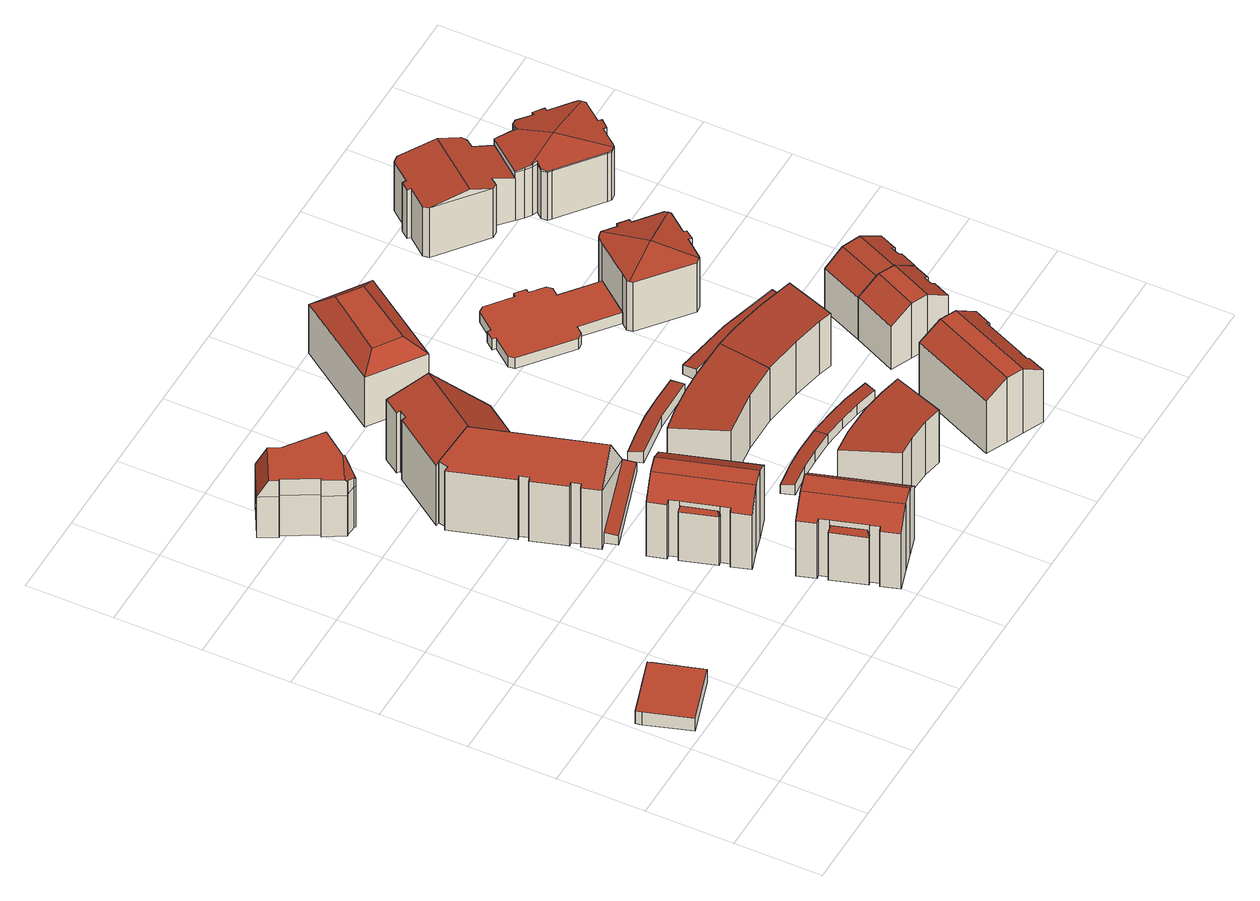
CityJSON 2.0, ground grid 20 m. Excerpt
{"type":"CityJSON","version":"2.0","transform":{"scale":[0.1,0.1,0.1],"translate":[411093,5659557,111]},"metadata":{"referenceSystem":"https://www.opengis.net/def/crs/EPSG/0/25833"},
"CityObjects":{
"building1":{"type":"Building","attributes":{"Dachtyp_tdc":"tdcPolyFlatRoof","Gemeindeschluessel":14612000,"Dachneigung":0,"QualitaetDacherkennung":76,"Geometrietyp2DReferenz":"3000","measuredHeight":3.66,"function":"31001_2000","roofType":"1000"},"geometry":[{"type":"Solid","lod":"2","boundaries":[[[[0,1,2,3]],[[1,4,5,2]],[[4,6,7,5]],[[6,8,9,7]],[[8,10,11,9]],[[10,0,3,11]],[[10,8,6,4,1,0]],[[3,2,5,7,9,11]]]],"semantics":{"surfaces":[{"type":"WallSurface"},{"type":"RoofSurface"},{"type":"GroundSurface"}],"values":[[0,0,0,0,0,0,1,2]]}}]},
"building2":{"type":"Building","attributes":{"Dachtyp_tdc":"tdcFreeFormRoof","Gemeindeschluessel":14612000,"Dachneigung":0.313,"QualitaetDacherkennung":39,"Geometrietyp2DReferenz":"3000","measuredHeight":15.9,"function":"31001_9998","roofType":"5000"},"geometry":[{"type":"Solid","lod":"2","boundaries":[[[[12,13,14,15]],[[13,16,17,14]],[[16,18,19,17]],[[18,20,21,19]],[[20,22,23,21]],[[22,24,25,23]],[[24,26,27,25]],[[26,28,29,27]],[[28,30,31,29]],[[30,32,33,31]],[[32,34,35,33]],[[34,36,37,35]],[[36,38,39,37]],[[38,40,41,39]],[[40,12,15,41]],[[42,13,12,40,43]],[[44,45,46,47,48,49,50]],[[51,46,45,52,53,54,42,43,55,56,57]],[[32,51,57,34]],[[34,57,56,36]],[[36,56,55,38]],[[38,55,43,40]],[[13,42,54,16]],[[16,54,53,18]],[[18,53,52,20]],[[20,52,45,44,22]],[[30,47,46,51,32]],[[22,44,50,24]],[[24,50,49,26]],[[26,49,48,28]],[[28,48,47,30]],[[15,14,17,19,21,23,25,27,29,31,33,35,37,39,41]]]],"semantics":{"surfaces":[{"type":"WallSurface"},{"type":"RoofSurface"},{"type":"GroundSurface"}],"values":[[0,0,0,0,0,0,0,0,0,0,0,0,0,0,0,1,1,1,0,0,0,0,0,0,0,0,0,0,0,0,0,2]]}}]},
"building3":{"type":"Building","attributes":{"Gemeindeschluessel":14612000,"Geometrietyp2DReferenz":"3000","function":"31001_9998","roofType":"9999"},"children":["building3-1","building3-2"]},
"building3-1":{"type":"BuildingPart","attributes":{"Dachtyp_tdc":"tdcCutGableRoof","Dachneigung":33.96,"QualitaetDacherkennung":55,"Geometrietyp2DReferenz":"3000","measuredHeight":18.85,"roofType":"9999"},"parents":["building3"],"geometry":[{"type":"MultiSurface","lod":"2","boundaries":[[[58,59,60,61]],[[59,62,63,60]],[[62,64,65,63]],[[64,66,67,65]],[[66,68,69,67]],[[68,70,71,69]],[[70,72,73,71]],[[72,74,73]],[[75,76,77]],[[75,78,79,76]],[[78,80,81,79]],[[80,82,83,81]],[[82,84,85,83]],[[84,86,87,85]],[[86,58,61,87]],[[62,59,58,86]],[[84,82,80,78,75,72,70,68,66,64]],[[86,84,64,62]],[[61,60,63,65,67,69,71,73,76,79,81,83,85,87]]],"semantics":{"surfaces":[{"type":"WallSurface"},{"type":"RoofSurface"},{"type":"GroundSurface"}],"values":[0,0,0,0,0,0,0,0,0,0,0,0,0,0,0,1,1,1,2]}}]},
"building3-2":{"type":"BuildingPart","attributes":{"Dachtyp_tdc":"tdcFreeFormRoof","Dachneigung":71.02,"QualitaetDacherkennung":18,"Geometrietyp2DReferenz":"3000","measuredHeight":14.96,"roofType":"5000"},"parents":["building3"],"geometry":[{"type":"MultiSurface","lod":"2","boundaries":[[[88,77,89]],[[90,88,89,91]],[[90,91,74]],[[88,90,74,77]],[[73,92,93,76]],[[74,91,92,73]],[[91,89,93,92]],[[89,77,76,93]]],"semantics":{"surfaces":[{"type":"RoofSurface"},{"type":"GroundSurface"},{"type":"WallSurface"}],"values":[0,0,0,0,1,2,2,2]}}]},
"building4":{"type":"Building","attributes":{"Gemeindeschluessel":14612000,"Geometrietyp2DReferenz":"3000","function":"31001_9998","roofType":"9999"},"children":["building4-1","building4-2"]},
"building4-1":{"type":"BuildingPart","attributes":{"Dachtyp_tdc":"tdcCutGableRoof","Dachneigung":41.14,"QualitaetDacherkennung":54,"Geometrietyp2DReferenz":"3000","measuredHeight":18.92,"roofType":"9999"},"parents":["building4"],"geometry":[{"type":"MultiSurface","lod":"2","boundaries":[[[94,95,96,97]],[[95,98,99,96]],[[98,100,101,99]],[[100,102,103,101]],[[102,104,105,103]],[[104,106,107,105]],[[106,108,109,107]],[[108,110,111,112,109]],[[113,114,115]],[[113,116,117,114]],[[116,118,119,117]],[[118,120,121,119]],[[120,122,123,121]],[[122,124,125,123]],[[124,94,97,125]],[[98,95,94,124]],[[122,120,118,116,113,110,108,106,104,102,100]],[[124,122,100,98]],[[97,96,99,101,103,105,107,109,112,114,117,119,121,123,125]]],"semantics":{"surfaces":[{"type":"WallSurface"},{"type":"RoofSurface"},{"type":"GroundSurface"}],"values":[0,0,0,0,0,0,0,0,0,0,0,0,0,0,0,1,1,1,2]}}]},
"building4-2":{"type":"BuildingPart","attributes":{"Dachtyp_tdc":"tdcFreeFormRoof","Dachneigung":76.41,"QualitaetDacherkennung":26,"Geometrietyp2DReferenz":"3000","measuredHeight":15.08,"roofType":"5000"},"parents":["building4"],"geometry":[{"type":"MultiSurface","lod":"2","boundaries":[[[126,127,128,109]],[[127,129,130,128]],[[129,115,114,130]],[[111,126,109,112]],[[131,115,129]],[[132,131,129,127]],[[132,127,126,111]],[[131,132,111,115]],[[109,128,130,114,112]]],"semantics":{"surfaces":[{"type":"WallSurface"},{"type":"RoofSurface"},{"type":"GroundSurface"}],"values":[0,0,0,0,1,1,1,1,2]}}]},
"building5":{"type":"Building","attributes":{"Dachtyp_tdc":"tdcFreeFormRoof","Gemeindeschluessel":14612000,"Dachneigung":51.85,"QualitaetDacherkennung":28,"Geometrietyp2DReferenz":"3000","measuredHeight":20.08,"function":"31001_9998","roofType":"5000"},"geometry":[{"type":"Solid","lod":"2","boundaries":[[[[133,134,135,136]],[[134,137,138,135]],[[137,139,140,138]],[[141,142,143,144,145,146,147,148,149,150,139,137,134,133]],[[151,152,153,143,142]],[[153,144,143]],[[141,151,142]],[[140,154,155,156,157,158,159,160,161,162,163,164,136,135,138]],[[139,150,154,140]],[[150,149,155,154]],[[149,148,156,155]],[[148,147,157,156]],[[147,146,158,157]],[[146,145,159,158]],[[145,144,160,159]],[[144,153,161,160]],[[153,152,162,161]],[[152,151,163,162]],[[151,141,164,163]],[[141,133,136,164]]]],"semantics":{"surfaces":[{"type":"WallSurface"},{"type":"RoofSurface"},{"type":"GroundSurface"}],"values":[[0,0,0,1,1,0,0,2,0,0,0,0,0,0,0,0,0,0,0,0]]}}]},
"building6":{"type":"Building","attributes":{"Dachtyp_tdc":"tdcPolyFlatRoof","Gemeindeschluessel":14612000,"Dachneigung":7.56,"QualitaetDacherkennung":53,"Geometrietyp2DReferenz":"3000","measuredHeight":2.98,"function":"31001_9998","roofType":"2100"},"geometry":[{"type":"Solid","lod":"2","boundaries":[[[[165,166,167,168]],[[166,169,170,167]],[[169,171,172,170]],[[171,165,168,172]],[[171,169,166,165]],[[168,167,170,172]]]],"semantics":{"surfaces":[{"type":"WallSurface"},{"type":"RoofSurface"},{"type":"GroundSurface"}],"values":[[0,0,0,0,1,2]]}}]},
"building7":{"type":"Building","attributes":{"Dachtyp_tdc":"tdcFreeFormRoof","Gemeindeschluessel":14612000,"Dachneigung":48.55,"QualitaetDacherkennung":26,"Geometrietyp2DReferenz":"3000","measuredHeight":19.91,"function":"31001_9998","roofType":"5000"},"geometry":[{"type":"Solid","lod":"2","boundaries":[[[[173,174,175,176]],[[174,177,178,175]],[[177,179,180,178]],[[179,181,182,180]],[[181,183,184,182]],[[183,185,186,184]],[[185,187,188,186]],[[187,189,161,188]],[[189,190,160,161]],[[190,173,176,160]],[[189,187,185,191,192]],[[183,181,179,177,174,173,190,192,191]],[[190,189,192]],[[185,183,191]],[[176,175,178,180,182,184,186,188,161,160]]]],"semantics":{"surfaces":[{"type":"WallSurface"},{"type":"RoofSurface"},{"type":"GroundSurface"}],"values":[[0,0,0,0,0,0,0,0,0,0,1,1,0,0,2]]}}]},
"building8":{"type":"Building","attributes":{"Dachtyp_tdc":"tdcPolyFlatRoof","Gemeindeschluessel":14612000,"Dachneigung":9.26,"QualitaetDacherkennung":60,"Geometrietyp2DReferenz":"3000","measuredHeight":2.73,"function":"31001_9998","roofType":"2100"},"geometry":[{"type":"Solid","lod":"2","boundaries":[[[[193,194,195,196]],[[194,197,198,195]],[[197,199,200,198]],[[199,193,196,200]],[[199,197,194,193]],[[196,195,198,200]]]],"semantics":{"surfaces":[{"type":"WallSurface"},{"type":"RoofSurface"},{"type":"GroundSurface"}],"values":[[0,0,0,0,1,2]]}}]},
"building9":{"type":"Building","attributes":{"Dachtyp_tdc":"tdcPolyFlatRoof","Gemeindeschluessel":14612000,"Dachneigung":6.47,"QualitaetDacherkennung":47,"Geometrietyp2DReferenz":"3000","measuredHeight":14.84,"function":"31001_9998","roofType":"2100"},"geometry":[{"type":"Solid","lod":"2","boundaries":[[[[201,202,203,204]],[[202,205,206,203]],[[205,207,208,206]],[[207,209,210,208]],[[209,211,212,210]],[[211,213,214,212]],[[213,215,216,214]],[[215,217,218,216]],[[217,201,204,218]],[[217,215,213,211,209,207,205,202,201]],[[204,203,206,208,210,212,214,216,218]]]],"semantics":{"surfaces":[{"type":"WallSurface"},{"type":"RoofSurface"},{"type":"GroundSurface"}],"values":[[0,0,0,0,0,0,0,0,0,1,2]]}}]},
"building10":{"type":"Building","attributes":{"Dachtyp_tdc":"tdcPolyFlatRoof","Gemeindeschluessel":14612000,"Dachneigung":9.65,"QualitaetDacherkennung":75,"Geometrietyp2DReferenz":"3000","measuredHeight":3.02,"function":"31001_9998","roofType":"2100"},"geometry":[{"type":"Solid","lod":"2","boundaries":[[[[219,220,221,222]],[[220,223,224,221]],[[223,225,226,224]],[[225,227,228,226]],[[227,229,230,228]],[[229,231,232,230]],[[231,233,234,232]],[[233,219,222,234]],[[233,231,229,227,225,223,220,219]],[[222,221,224,226,228,230,232,234]]]],"semantics":{"surfaces":[{"type":"WallSurface"},{"type":"RoofSurface"},{"type":"GroundSurface"}],"values":[[0,0,0,0,0,0,0,0,1,2]]}}]},
"building11":{"type":"Building","attributes":{"Gemeindeschluessel":14612000,"Geometrietyp2DReferenz":"3000","function":"31001_9998","roofType":"9999"},"children":["building11-1","building11-2"]},
"building11-1":{"type":"BuildingPart","attributes":{"Dachtyp_tdc":"tdcPolyFlatRoof","Dachneigung":9.21,"QualitaetDacherkennung":72,"Geometrietyp2DReferenz":"3000","measuredHeight":2.89,"roofType":"2100"},"parents":["building11"],"geometry":[{"type":"MultiSurface","lod":"2","boundaries":[[[235,236,237,238]],[[236,239,240,237]],[[239,241,242,240]],[[243,244,245,246]],[[243,247,248,244]],[[247,249,250,248]],[[249,235,238,250]],[[249,247,243,246,241,239,236,235]],[[238,237,240,242,245,244,248,250]]],"semantics":{"surfaces":[{"type":"WallSurface"},{"type":"RoofSurface"},{"type":"GroundSurface"}],"values":[0,0,0,0,0,0,0,1,2]}}]},
"building11-2":{"type":"BuildingPart","attributes":{"Dachtyp_tdc":"tdcPolyFlatRoof","Dachneigung":9.2,"QualitaetDacherkennung":73,"Geometrietyp2DReferenz":"3000","measuredHeight":2.88,"roofType":"2100"},"parents":["building11"],"geometry":[{"type":"MultiSurface","lod":"2","boundaries":[[[241,251,252,242]],[[251,253,254,252]],[[253,255,256,254]],[[255,257,258,256]],[[257,259,260,258]],[[259,261,262,260]],[[261,246,245,262]],[[246,261,259,257,255,253,251,241]],[[242,252,254,256,258,260,262,245]]],"semantics":{"surfaces":[{"type":"WallSurface"},{"type":"RoofSurface"},{"type":"GroundSurface"}],"values":[0,0,0,0,0,0,0,1,2]}}]},
"building12":{"type":"Building","attributes":{"Dachtyp_tdc":"tdcCutTentRoof","Gemeindeschluessel":14612000,"Dachneigung":0.063,"QualitaetDacherkennung":62,"Geometrietyp2DReferenz":"3000","measuredHeight":17.09,"function":"31001_9998","roofType":"9999"},"geometry":[{"type":"Solid","lod":"2","boundaries":[[[[263,264,265,266]],[[264,267,268,265]],[[267,269,270,268]],[[269,263,266,270]],[[264,263,271,272]],[[267,264,272,273]],[[269,267,273,274]],[[263,269,274,271]],[[274,273,272,271]],[[266,265,268,270]]]],"semantics":{"surfaces":[{"type":"WallSurface"},{"type":"RoofSurface"},{"type":"GroundSurface"}],"values":[[0,0,0,0,1,1,1,1,1,2]]}}]},
"building13":{"type":"Building","attributes":{"Gemeindeschluessel":14612000,"Geometrietyp2DReferenz":"3000","function":"31001_9998","roofType":"9999"},"children":["building13-1","building13-2"]},
"building13-1":{"type":"BuildingPart","attributes":{"Dachtyp_tdc":"tdcPolyFlatRoof","Dachneigung":6.84,"QualitaetDacherkennung":54,"Geometrietyp2DReferenz":"3000","measuredHeight":14.82,"roofType":"2100"},"parents":["building13"],"geometry":[{"type":"MultiSurface","lod":"2","boundaries":[[[275,276,277,278]],[[276,279,280,277]],[[279,281,282,280]],[[281,283,284,282]],[[285,286,287,288]],[[286,289,290,287]],[[289,275,278,290]],[[289,286,285,291,283,281,279,276,275]],[[278,277,280,282,284,288,287,290]]],"semantics":{"surfaces":[{"type":"WallSurface"},{"type":"RoofSurface"},{"type":"GroundSurface"}],"values":[0,0,0,0,0,0,0,1,2]}}]},
"building13-2":{"type":"BuildingPart","attributes":{"Dachtyp_tdc":"tdcPolyFlatRoof","Dachneigung":6.89,"QualitaetDacherkennung":52,"Geometrietyp2DReferenz":"3000","measuredHeight":14.86,"roofType":"2100"},"parents":["building13"],"geometry":[{"type":"MultiSurface","lod":"2","boundaries":[[[292,293,294,295]],[[293,296,297,294]],[[296,298,285,288,297]],[[283,299,300,284]],[[299,301,302,300]],[[301,303,304,302]],[[303,292,295,304]],[[303,301,299,283,291,298,296,293,292]],[[295,294,297,288,284,300,302,304]]],"semantics":{"surfaces":[{"type":"WallSurface"},{"type":"RoofSurface"},{"type":"GroundSurface"}],"values":[0,0,0,0,0,0,0,1,2]}}]},
"building14":{"type":"Building","attributes":{"Gemeindeschluessel":14612000,"Geometrietyp2DReferenz":"3000","function":"31001_9998","roofType":"9999"},"children":["building14-1","building14-2"]},
"building14-1":{"type":"BuildingPart","attributes":{"Dachtyp_tdc":"tdcFreeFormRoof","Dachneigung":68.89,"QualitaetDacherkennung":12,"Geometrietyp2DReferenz":"3000","measuredHeight":14.07,"roofType":"5000"},"parents":["building14"],"geometry":[{"type":"MultiSurface","lod":"2","boundaries":[[[305,306,307,308]],[[306,309,310,307]],[[309,311,312,310]],[[311,309,313]],[[309,306,314,313]],[[306,305,314]],[[305,311,313,314]],[[307,310,312,308]]],"semantics":{"surfaces":[{"type":"WallSurface"},{"type":"RoofSurface"},{"type":"GroundSurface"}],"values":[0,0,0,1,1,1,1,2]}}]},
"building14-2":{"type":"BuildingPart","attributes":{"Dachtyp_tdc":"tdcCutGableRoof","Dachneigung":32.47,"QualitaetDacherkennung":53,"Geometrietyp2DReferenz":"3000","measuredHeight":18.08,"roofType":"9999"},"parents":["building14"],"geometry":[{"type":"MultiSurface","lod":"2","boundaries":[[[315,316,317,318]],[[316,319,320,317]],[[319,321,322,320]],[[321,323,324,322]],[[323,325,326,324]],[[325,327,328,326]],[[327,329,308,328]],[[330,312,311]],[[330,331,332,312]],[[331,333,334,332]],[[333,335,336,334]],[[335,337,338,336]],[[337,339,340,338]],[[339,315,318,340]],[[319,316,315,339]],[[337,335,333,331,330,329,327,325,323,321]],[[339,337,321,319]],[[318,317,320,322,324,326,328,308,312,332,334,336,338,340]]],"semantics":{"surfaces":[{"type":"WallSurface"},{"type":"RoofSurface"},{"type":"GroundSurface"}],"values":[0,0,0,0,0,0,0,0,0,0,0,0,0,0,1,1,1,2]}}]},
"building15":{"type":"Building","attributes":{"Dachtyp_tdc":"tdcPolyFlatRoof","Gemeindeschluessel":14612000,"Dachneigung":0,"QualitaetDacherkennung":0,"Geometrietyp2DReferenz":"3000","BezugspunktDach":"2000","measuredHeight":3,"function":"31001_9998"},"geometry":[{"type":"MultiSurface","lod":"2","boundaries":[[[341,342,343,344,345,346,347,348,349,350,351,352,353,354,355,356,357,358,359,360]],[[360,359,361,362]],[[359,358,363,361]],[[358,357,364,363]],[[357,356,365,364]],[[356,355,366,365]],[[355,354,367,366]],[[354,353,368,367]],[[353,352,369,368]],[[352,351,370,369]],[[351,350,371,370]],[[350,349,372,371]],[[349,348,373,372]],[[348,347,374,373]],[[347,346,375,374]],[[346,345,376,375]],[[345,344,377,376]],[[344,343,378,377]],[[343,342,379,378]],[[342,341,380,379]],[[341,360,362,380]],[[362,361,363,364,365,366,367,368,369,370,371,372,373,374,375,376,377,378,379,380]]],"semantics":{"surfaces":[{"type":"RoofSurface"},{"type":"WallSurface"},{"type":"GroundSurface"}],"values":[0,1,1,1,1,1,1,1,1,1,1,1,1,1,1,1,1,1,1,1,1,2]}}]},
"building16":{"type":"Building","attributes":{"Dachtyp_tdc":"tdcPolyFlatRoof","Gemeindeschluessel":14612000,"Dachneigung":9.78,"QualitaetDacherkennung":72,"Geometrietyp2DReferenz":"3000","measuredHeight":3.03,"function":"31001_9998","roofType":"2100"},"geometry":[{"type":"Solid","lod":"2","boundaries":[[[[381,382,383,384]],[[382,385,386,383]],[[385,387,388,386]],[[387,389,390,388]],[[389,391,392,390]],[[391,381,384,392]],[[391,389,387,385,382,381]],[[384,383,386,388,390,392]]]],"semantics":{"surfaces":[{"type":"WallSurface"},{"type":"RoofSurface"},{"type":"GroundSurface"}],"values":[[0,0,0,0,0,0,1,2]]}}]},
"building17":{"type":"Building","attributes":{"Dachtyp_tdc":"tdcCutGableRoof","Gemeindeschluessel":14612000,"Dachneigung":33.62,"QualitaetDacherkennung":55,"Geometrietyp2DReferenz":"3000","measuredHeight":15.41,"function":"31001_9998","roofType":"9999"},"geometry":[{"type":"Solid","lod":"2","boundaries":[[[[393,394,395,396]],[[394,397,398,395]],[[397,399,400,398]],[[399,401,402,400]],[[401,403,404,402]],[[403,405,406,404]],[[405,407,408,406]],[[407,409,410,408]],[[409,411,412,410]],[[411,413,414,412]],[[413,415,416,414]],[[415,393,396,416]],[[405,403,401,399,397,394,393,415]],[[413,411,409,407]],[[415,413,407,405]],[[396,395,398,400,402,404,406,408,410,412,414,416]]]],"semantics":{"surfaces":[{"type":"WallSurface"},{"type":"RoofSurface"},{"type":"GroundSurface"}],"values":[[0,0,0,0,0,0,0,0,0,0,0,0,1,1,1,2]]}}]},
"building18":{"type":"Building","attributes":{"Dachtyp_tdc":"tdcFreeFormRoof","Gemeindeschluessel":14612000,"Dachneigung":11.73,"QualitaetDacherkennung":60,"Geometrietyp2DReferenz":"3000","measuredHeight":15.45,"function":"31001_9998","roofType":"5000"},"geometry":[{"type":"Solid","lod":"2","boundaries":[[[[417,418,419,420]],[[418,421,422,419]],[[421,423,424,422]],[[423,425,426,424]],[[425,427,428,426]],[[427,429,430,428]],[[429,431,432,430]],[[431,433,371,432]],[[433,434,370,371]],[[434,435,436,370]],[[435,437,438,436]],[[437,439,440,438]],[[439,441,442,440]],[[441,443,444,442]],[[443,445,446,444]],[[445,447,448,446]],[[447,449,450,448]],[[449,417,420,450]],[[427,451,452,453,429]],[[452,454,435,434,433,431,453]],[[455,447,445,443,441,439,437,454,452]],[[417,449,455,452,451,425,423,421,418]],[[427,425,451]],[[431,429,453]],[[437,435,454]],[[449,447,455]],[[420,419,422,424,426,428,430,432,371,370,436,438,440,442,444,446,448,450]]]],"semantics":{"surfaces":[{"type":"WallSurface"},{"type":"RoofSurface"},{"type":"GroundSurface"}],"values":[[0,0,0,0,0,0,0,0,0,0,0,0,0,0,0,0,0,0,1,1,1,1,0,0,0,0,2]]}}]},
"building19":{"type":"Building","attributes":{"Dachtyp_tdc":"tdcCutGableRoof","Gemeindeschluessel":14612000,"Dachneigung":31.22,"QualitaetDacherkennung":52,"Geometrietyp2DReferenz":"3000","measuredHeight":15.39,"function":"31001_9998","roofType":"9999"},"geometry":[{"type":"Solid","lod":"2","boundaries":[[[[456,457,458,412]],[[457,459,460,458]],[[459,461,462,460]],[[461,463,464,462]],[[463,465,466,464]],[[465,467,468,466]],[[467,469,470,468]],[[469,471,472,470]],[[471,473,396,472]],[[473,474,475,396]],[[474,476,477,475]],[[476,456,412,477]],[[459,457,456,476]],[[474,473,471,469,467,465,463,461]],[[476,474,461,459]],[[412,458,460,462,464,466,468,470,472,396,475,477]]]],"semantics":{"surfaces":[{"type":"WallSurface"},{"type":"RoofSurface"},{"type":"GroundSurface"}],"values":[[0,0,0,0,0,0,0,0,0,0,0,0,1,1,1,2]]}}]},
"building20":{"type":"Building","attributes":{"Dachtyp_tdc":"tdcFreeFormRoof","Gemeindeschluessel":14612000,"Dachneigung":10.03,"QualitaetDacherkennung":30,"Geometrietyp2DReferenz":"3000","measuredHeight":15.55,"function":"31001_9998","roofType":"5000"},"geometry":[{"type":"Solid","lod":"2","boundaries":[[[[478,479,480,481]],[[479,482,483,480]],[[482,484,485,483]],[[484,486,487,485]],[[486,488,489,487]],[[488,490,491,489]],[[490,492,493,491]],[[492,494,495,493]],[[494,496,497,495]],[[496,498,499,497]],[[498,500,501,499]],[[500,502,503,501]],[[502,504,505,503]],[[504,506,507,505]],[[506,508,509,507]],[[508,478,481,509]],[[510,506,504,502,500,498,496,494,492,511]],[[479,478,508,510,511,490,488,486,484,482]],[[508,506,510]],[[492,490,511]],[[481,480,483,485,487,489,491,493,495,497,499,501,503,505,507,509]]]],"semantics":{"surfaces":[{"type":"WallSurface"},{"type":"RoofSurface"},{"type":"GroundSurface"}],"values":[[0,0,0,0,0,0,0,0,0,0,0,0,0,0,0,0,1,1,0,0,2]]}}]},
"building21":{"type":"Building","attributes":{"Gemeindeschluessel":14612000,"Dachtyp_tdc":"tdcFreeFormRoof","Dachneigung":11.33,"QualitaetDacherkennung":38,"Geometrietyp2DReferenz":"3000","measuredHeight":15.42,"function":"31001_9998","roofType":"5000"},"geometry":[{"type":"Solid","lod":"2","boundaries":[[[[512,513,514,515]],[[513,516,517,514]],[[516,518,485,517]],[[518,519,483,485]],[[519,520,521,483]],[[520,522,523,521]],[[522,524,525,523]],[[524,526,527,525]],[[526,528,529,527]],[[528,530,531,529]],[[530,532,533,531]],[[532,534,535,533]],[[534,536,537,535]],[[536,538,539,537]],[[538,540,541,539]],[[540,542,543,541]],[[542,544,545,543]],[[544,546,547,545]],[[546,548,549,547]],[[548,550,551,549]],[[550,552,553,551]],[[552,554,555,553]],[[554,556,557,555]],[[556,558,559,557]],[[558,560,561,559]],[[560,562,563,561]],[[562,564,565,563]],[[564,512,515,565]],[[566,567,568,532,530,569,570,571,572,573,574]],[[575,576,574,573,577,578,579,580,581,582,583]],[[584,585,577,573,586,587,588,589,590,591]],[[573,572,592,593,594,595,596,586]],[[516,596,595,518]],[[519,594,593,520]],[[520,593,592,522]],[[522,592,572,571,524]],[[560,591,590,562]],[[558,584,591,560]],[[562,590,589,564]],[[564,589,588,512]],[[512,588,587,513]],[[556,585,584,558]],[[554,578,577,585,556]],[[544,583,582,546]],[[542,575,583,544]],[[546,582,581,548]],[[548,581,580,550]],[[550,580,579,552]],[[552,579,578,554]],[[540,576,575,542]],[[538,566,574,576,540]],[[524,571,570,526]],[[526,570,569,528]],[[528,569,530]],[[532,568,534]],[[534,568,567,536]],[[536,567,566,538]],[[513,587,586,596,516]],[[518,595,594,519]],[[515,514,517,485,483,521,523,525,527,529,531,533,535,537,539,541,543,545,547,549,551,553,555,557,559,561,563,565]]]],"semantics":{"surfaces":[{"type":"WallSurface"},{"type":"RoofSurface"},{"type":"GroundSurface"}],"values":[[0,0,0,0,0,0,0,0,0,0,0,0,0,0,0,0,0,0,0,0,0,0,0,0,0,0,0,0,1,1,1,1,0,0,0,0,0,0,0,0,0,0,0,0,0,0,0,0,0,0,0,0,0,0,0,0,0,0,0,2]]}}]}
},
"vertices":[
[182,257,42],[47,214,42],[47,214,6],[182,257,6],[13,317,42],[13,317,6],[10,331,42],[10,331,6],[145,374,42],[145,374,6],[150,361,42],[150,361,6],
[136,1251,122],[213,1294,122],[213,1294,8],[136,1251,8],[239,1248,122],[239,1248,8],[319,1189,122],[319,1189,8],[275,1129,122],[275,1129,8],[278,1126,122],[278,1126,8],[249,1086,122],[249,1086,8],[246,1088,122],[246,1088,8],[221,1089,122],[221,1089,8],[218,1088,122],[218,1088,8],[192,1134,122],[192,1134,8],[197,1137,122],[197,1137,8],[156,1210,122],[156,1210,8],[152,1208,122],[152,1208,8],[131,1248,122],[131,1248,8],[225,1273,167],[142,1227,167],[278,1126,166],[276,1128,167],[215,1093,167],[218,1088,161],[221,1089,160],[246,1088,147],[249,1086,144],[192,1134,167],[275,1129,167],[319,1189,167],[239,1248,167],[152,1208,167],[156,1210,167],[197,1137,167],
[585,575,157],[648,370,157],[648,370,4],[585,575,4],[599,354,192],[599,354,4],[559,342,192],[559,342,4],[510,326,156],[510,326,4],[497,368,157],[497,368,4],[505,371,162],[505,371,4],[498,392,162],[498,392,4],[498,392,141],[474,472,162],[474,472,4],[474,472,141],[467,493,162],[467,493,4],[459,491,156],[459,491,4],[446,532,157],[446,532,4],[496,548,192],[496,548,4],[536,560,192],[536,560,4],
[471,467,153],[465,469,141],[493,395,153],[490,390,141],[490,390,4],[465,469,4],
[675,284,151],[739,78,151],[739,78,2],[675,284,2],[697,65,189],[697,65,2],[650,51,191],[650,51,2],[600,35,157],[600,35,2],[587,77,157],[587,77,2],[595,80,162],[595,80,2],[588,101,162],[588,101,2],[589,101,162],[589,101,135],[589,101,2],[564,180,162],[564,180,2],[564,180,135],[557,201,162],[557,201,2],[549,199,157],[549,199,2],[536,241,157],[536,241,2],[586,256,191],[586,256,2],[633,271,189],[633,271,2],
[588,101,135],[580,98,135],[580,98,2],[556,178,135],[556,178,2],[561,175,152],[583,104,152],
[407,660,173],[415,662,176],[415,662,6],[407,660,6],[408,683,176],[408,683,6],[400,681,173],[400,681,6],[420,618,173],[513,647,207],[427,926,207],[337,944,179],[334,922,176],[325,924,173],[369,781,173],[377,784,176],[384,763,176],[375,760,173],[642,687,34],[644,687,32],[580,895,32],[375,760,6],[384,763,6],[377,784,6],[369,781,6],[325,924,6],[334,922,6],[337,944,6],[580,895,6],[644,687,6],[642,687,6],[420,618,6],
[642,687,35],[651,659,31],[651,659,5],[642,687,5],[448,595,31],[448,595,5],[439,624,35],[439,624,5],
[328,945,174],[413,1067,174],[413,1067,6],[328,945,6],[420,1062,177],[420,1062,6],[432,1080,177],[432,1080,6],[425,1085,174],[425,1085,6],[450,1121,174],[450,1121,6],[571,1037,147],[571,1037,6],[644,987,48],[644,987,6],[580,895,48],[337,944,177],[529,1066,205],[431,925,205],
[571,1037,35],[584,1056,31],[584,1056,8],[571,1037,8],[656,1006,31],[656,1006,8],[644,987,35],[644,987,8],
[911,142,150],[857,145,150],[857,145,2],[911,142,2],[813,142,150],[813,142,2],[773,269,136],[773,269,2],[831,275,135],[831,275,2],[902,274,135],[902,274,2],[960,266,135],[960,266,2],[1009,255,136],[1009,255,2],[955,134,150],[955,134,2],
[786,674,33],[680,659,34],[680,659,4],[786,674,4],[670,690,29],[670,690,4],[725,700,28],[725,700,4],[781,707,27],[781,707,4],[837,709,27],[837,709,4],[893,708,28],[893,708,4],[892,676,33],[892,676,4],
[730,376,27],[789,385,26],[789,385,3],[730,376,3],[839,388,26],[839,388,3],[899,387,27],[899,387,3],[843,356,31],[843,356,3],[897,355,3],[897,355,32],[794,354,31],[794,354,3],[740,347,32],[740,347,3],
[958,381,26],[958,381,3],[1008,373,26],[1008,373,3],[1066,358,27],[1066,358,3],[1052,329,32],[1052,329,3],[1000,342,31],[1000,342,3],[951,350,31],[951,350,3],
[629,1118,147],[510,1201,147],[510,1201,8],[629,1118,8],[646,1398,145],[646,1398,8],[766,1315,145],[766,1315,8],[621,1171,179],[563,1211,179],[658,1344,179],[712,1307,179],
[671,601,137],[723,611,136],[723,611,4],[671,601,4],[786,618,136],[786,618,4],[838,620,136],[838,620,4],[934,618,137],[934,618,4],[903,489,152],[815,489,152],[815,489,4],[903,489,4],[709,476,152],[709,476,4],[916,542,146],
[1098,453,152],[1067,462,152],[1067,462,4],[1098,453,4],[994,477,152],[994,477,4],[903,489,153],[988,612,136],[988,612,4],[1069,596,136],[1069,596,4],[1151,573,137],[1151,573,4],
[1207,142,132],[1215,138,132],[1215,138,2],[1207,142,2],[1180,62,132],[1180,62,2],[1173,65,132],[1173,65,2],[1178,68,143],[1209,136,143],
[1021,62,149],[1109,258,149],[1109,258,2],[1021,62,2],[1157,236,183],[1157,236,2],[1194,219,183],[1194,219,2],[1241,198,148],[1241,198,2],[1223,158,148],[1223,158,2],[1216,162,154],[1216,162,2],[1207,142,154],[1173,65,154],[1164,45,154],[1164,45,2],[1171,42,148],[1171,42,2],[1154,2,148],[1154,2,2],[1107,23,183],[1107,23,2],[1070,40,183],[1070,40,2],
[848,1090,35],[841,1095,35],[826,1076,35],[833,1071,35],[797,1025,35],[799,1011,35],[908,923,35],[922,925,35],[935,941,35],[1013,879,35],[1075,957,35],[997,1019,35],[1010,1035,35],[1008,1049,35],[978,1073,35],[983,1081,35],[962,1098,35],[956,1091,35],[899,1136,35],[885,1135,35],[899,1136,5],[885,1135,5],[956,1091,5],[962,1098,5],[983,1081,5],[978,1073,5],[1008,1049,5],[1010,1035,5],[997,1019,5],[1075,957,5],[1013,879,5],[935,941,5],[922,925,5],[908,923,5],[799,1011,5],[797,1025,5],[833,1071,5],[826,1076,5],[841,1095,5],[848,1090,5],
[1215,645,29],[1203,614,34],[1203,614,4],[1215,645,4],[1072,652,33],[1072,652,4],[938,673,34],[938,673,4],[941,706,29],[941,706,4],[1080,684,27],[1080,684,4],
[1322,379,123],[1305,340,123],[1305,340,4],[1322,379,4],[1297,344,129],[1297,344,4],[1288,324,128],[1288,324,4],[1296,320,123],[1296,320,4],[1278,280,123],[1278,280,4],[1231,302,157],[1231,302,4],[1193,319,158],[1193,319,4],[1145,340,124],[1145,340,4],[1190,438,124],[1190,438,4],[1238,417,158],[1238,417,4],[1276,400,157],[1276,400,4],
[1177,827,144],[1184,822,142],[1184,822,5],[1177,827,5],[1169,802,142],[1169,802,5],[1162,808,144],[1162,808,5],[1125,763,145],[1125,763,5],[1111,761,143],[1111,761,5],[1002,849,143],[1002,849,5],[1000,863,143],[1000,863,5],[1013,879,143],[1075,957,141],[1088,972,141],[1088,972,5],[1102,974,143],[1102,974,5],[1132,950,143],[1132,950,5],[1138,957,141],[1138,957,5],[1160,940,141],[1160,940,5],[1154,932,143],[1154,932,5],[1211,887,143],[1211,887,5],[1213,873,143],[1213,873,5],[1124,763,145],[1110,865,160],[1001,856,144],[1101,974,143],[1212,879,144],
[1190,438,122],[1233,536,122],[1233,536,4],[1275,518,156],[1275,518,4],[1315,500,158],[1315,500,4],[1366,477,125],[1366,477,4],[1348,437,125],[1348,437,4],[1340,440,130],[1340,440,4],[1331,420,130],[1331,420,4],[1339,417,125],[1339,417,4],[1322,379,125],[1272,401,158],[1272,401,4],[1232,419,156],[1232,419,4],
[1213,1333,140],[1201,1317,140],[1201,1317,5],[1213,1333,5],[1240,1286,123],[1240,1286,5],[1175,1205,123],[1175,1205,5],[1138,1239,140],[1138,1239,5],[1126,1223,140],[1126,1223,5],[1111,1222,143],[1111,1222,5],[1002,1309,145],[1002,1309,5],[1000,1323,143],[1000,1323,5],[1036,1368,143],[1036,1368,5],[1029,1374,141],[1029,1374,5],[1044,1393,141],[1044,1393,5],[1051,1387,143],[1051,1387,5],[1088,1433,143],[1088,1433,5],[1102,1435,145],[1102,1435,5],[1211,1347,143],[1211,1347,5],[1171,1379,161],[1071,1254,161],
[1216,1177,140],[1205,1181,140],[1205,1181,5],[1216,1177,5],[1190,1192,140],[1190,1192,5],[1175,1205,140],[1240,1286,140],[1267,1265,140],[1267,1265,5],[1278,1255,140],[1278,1255,5],[1291,1271,140],[1291,1271,5],[1305,1272,140],[1305,1272,5],[1337,1246,140],[1337,1246,5],[1343,1254,140],[1343,1254,5],[1365,1237,140],[1365,1237,5],[1359,1229,140],[1359,1229,5],[1407,1191,140],[1407,1191,5],[1414,1185,140],[1414,1185,5],[1416,1170,140],[1416,1170,5],[1410,1163,140],[1410,1163,5],[1380,1125,140],[1380,1125,5],[1387,1119,140],[1387,1119,5],[1372,1100,140],[1372,1100,5],[1365,1106,140],[1365,1106,5],[1335,1069,140],[1335,1069,5],[1329,1061,140],[1329,1061,5],[1315,1060,140],[1315,1060,5],[1308,1065,140],[1308,1065,5],[1213,1141,140],[1213,1141,5],[1205,1147,140],[1205,1147,5],[1203,1161,140],[1203,1161,5],[1414,1185,143],[1407,1191,143],[1359,1229,143],[1337,1246,143],[1305,1272,143],[1291,1271,145],[1279,1255,149],[1295,1180,159],[1415,1180,143],[1410,1163,142],[1416,1170,142],[1326,1061,145],[1329,1061,144],[1335,1069,144],[1365,1106,143],[1372,1100,142],[1387,1119,142],[1380,1125,143],[1308,1065,143],[1315,1060,143],[1202,1183,148],[1205,1181,148],[1216,1177,149],[1203,1161,145],[1205,1147,143],[1213,1141,143],[1278,1255,149],[1267,1265,147],[1240,1286,141],[1175,1205,143],[1190,1192,146]
]}
